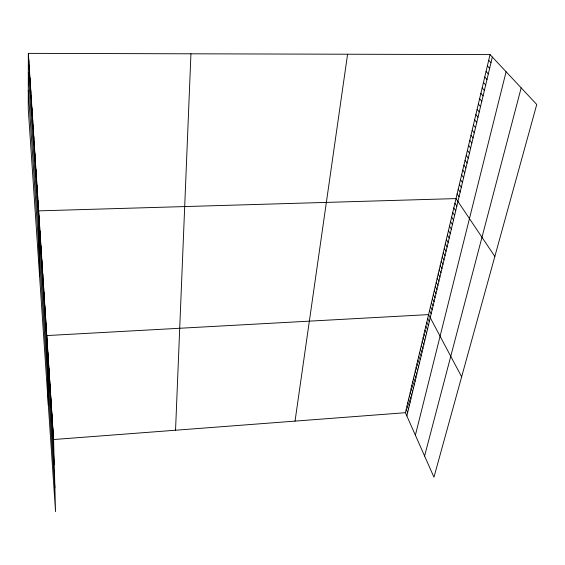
<?xml version="1.0" encoding="UTF-8"?>
<svg xmlns="http://www.w3.org/2000/svg" width="565" height="565" viewBox="0 0 565 565"><rect width="100%" height="100%" fill="white"/><g stroke="black" fill="none" stroke-linecap="round" stroke-linejoin="round"><path stroke-width="0.85" d="M28.759 62.319L28.759 59.608M29.161 68.535L29.161 65.801M28.349 53.364L28.25 108.868L55.547 511.636L53.555 439.528L28.349 53.364L490.046 54.607L536.75 104.497L433.955 477.192L405.423 412.697L490.046 54.607M175.546 430.226L190.942 53.802M295.036 421.116L347.581 54.226M406.849 415.925L492.327 57.044M415.381 435.212L506.099 71.762M424.59 456.026L521.177 87.865M53.555 439.528L405.423 412.697M488.711 60.264L490.978 62.722M487.383 65.879L489.636 68.351M486.062 71.451L488.301 73.944M484.756 76.981L486.981 79.496M483.456 82.469L485.667 85.004M482.171 87.921L484.367 90.471M480.893 93.338L483.075 95.902M479.621 98.706L481.79 101.29M478.364 104.045L480.518 106.637M477.107 109.342L479.247 111.955M475.871 114.596L477.997 117.223M474.635 119.815L476.747 122.464M473.406 125.006L475.511 127.662M472.192 130.148L474.282 132.824M470.984 135.261L473.06 137.952M469.783 140.339L471.846 143.044M468.597 145.382L470.645 148.094M467.41 150.382L469.444 153.115M466.238 155.354L468.258 158.101M465.073 160.291L467.078 163.052M463.914 165.192L465.906 167.967M462.763 170.065L464.748 172.848M461.619 174.896L463.59 177.692M460.482 179.698L462.445 182.509M459.359 184.472L461.308 187.29M458.236 189.211L460.171 192.044M457.127 193.915L459.048 196.761M494.834 256.454L456.019 198.59L38.632 210.865L39.571 275.875M454.917 203.259L456.817 206.126M453.815 207.906L455.708 210.78M452.727 212.518L454.613 215.406M451.647 217.094L453.518 219.997M450.573 221.642L452.431 224.552M449.5 226.162L451.35 229.086M448.441 230.654L450.277 233.585M447.388 235.111L449.217 238.056M446.343 239.546L448.158 242.491M445.298 243.946L447.106 246.905M444.267 248.318L446.06 251.284M443.243 252.661L445.029 255.641M442.218 256.976L443.998 259.964M441.209 261.27L442.974 264.265M440.199 265.529L441.957 268.53M439.203 269.759L440.947 272.775M438.207 273.969L439.944 276.991M437.218 278.149L438.941 281.172M436.236 282.302L437.953 285.339M435.262 286.427L436.971 289.471M434.294 290.53L435.989 293.581M433.327 294.605L435.015 297.663M432.373 298.652L434.054 301.717M431.42 302.678L433.094 305.75M430.474 306.675L432.14 309.754M429.534 310.651L431.187 313.737M461.64 376.82L428.602 314.599L46.768 335.568L48.35 405.416M427.677 318.526L429.308 321.626M426.752 322.424L428.376 325.532M425.841 326.302L427.451 329.416M424.929 330.158L426.533 333.272M424.025 333.986L425.622 337.107M423.121 337.792L424.711 340.921M422.232 341.578L423.814 344.714M421.342 345.335L422.917 348.478M420.459 349.071L422.02 352.221M419.583 352.786L421.137 355.943M418.707 356.48L420.254 359.637M417.839 360.152L419.378 363.316M416.977 363.804L418.51 366.968M416.123 367.427L417.641 370.598M415.268 371.036L416.786 374.214M414.42 374.623L415.932 377.801M413.58 378.183L415.077 381.368M412.74 381.728L414.237 384.913M411.906 385.245L413.396 388.445M411.08 388.748L412.563 391.948M410.261 392.23L411.73 395.429M409.441 395.691L410.903 398.897M408.629 399.13L410.084 402.344M407.817 402.555L409.265 405.769M407.019 405.952L408.46 409.173M406.214 409.335L407.648 412.556M28.349 56.055L53.654 443.108M28.321 72.313L54.247 464.607M28.285 90.231L54.89 487.87M53.322 435.982L53.421 439.57M53.089 432.423L53.188 436.003M52.856 428.835L52.955 432.409M52.616 425.226L52.715 428.8M52.383 421.596L52.474 425.17M52.142 417.945L52.241 421.511M51.902 414.272L52.001 417.832M51.662 410.571L51.754 414.124M51.422 406.849L51.514 410.402M51.175 403.106L51.267 406.652M50.928 399.335L51.02 402.873M50.681 395.542L50.772 399.074M50.433 391.722L50.525 395.253M50.179 387.88L50.271 391.404M49.932 384.009L50.017 387.534M49.678 380.118L49.762 383.635M49.416 376.198L49.508 379.708M49.162 372.257L49.247 375.76M48.901 368.288L48.986 371.784M48.639 364.291L48.724 367.787M48.378 360.265L48.463 363.754M48.117 356.218L48.194 359.7M47.848 352.143L47.933 355.618M47.58 348.04L47.665 351.508M47.312 343.908L47.389 347.376M47.043 339.756L47.121 343.209M46.492 331.351L46.57 334.798M46.217 327.114L46.295 330.546M45.935 322.841L46.012 326.266M45.659 318.54L45.73 321.958M45.377 314.211L45.447 317.622M45.087 309.853L45.165 313.257M44.805 305.46L44.875 308.857M44.515 301.039L44.586 304.429M44.225 296.59L44.296 299.973M43.929 292.112L43.999 295.481M43.639 287.599L43.703 290.961M43.343 283.051L43.406 286.406M43.039 278.481L43.11 281.822M42.742 273.87L42.806 277.203M42.439 269.23L42.502 272.549M42.135 264.554L42.191 267.866M41.824 259.851L41.888 263.149M41.52 255.105L41.577 258.396M41.203 250.33L41.259 253.614M40.892 245.521L40.948 248.791M40.574 240.676L40.631 243.932M40.256 235.803L40.313 239.044M39.938 230.887L39.988 234.115M39.614 225.936L39.663 229.157M39.289 220.95L39.338 224.157M38.957 215.922L39.006 219.121M38.3 205.794L38.342 208.965M37.968 200.695L38.01 203.852M37.629 195.554L37.671 198.696M37.29 190.377L37.332 193.505M36.951 185.158L36.993 188.272M36.612 179.903L36.647 183.004M36.266 174.606L36.301 177.685M35.913 169.267L35.948 172.339M35.567 163.892L35.595 166.943M35.214 158.475L35.242 161.512M34.853 153.016L34.882 156.032M34.493 147.514L34.522 150.516M34.133 141.97L34.161 144.958M33.773 136.384L33.794 139.35M33.399 130.748L33.427 133.707M33.031 125.077L33.053 128.015M32.657 119.356L32.678 122.273M32.283 113.593L32.297 116.496M31.901 107.788L31.915 110.662M31.52 101.933L31.534 104.793M31.139 96.029L31.146 98.868M30.75 90.082L30.757 92.9M30.355 84.086L30.362 86.883M29.959 78.041L29.966 80.816M29.564 71.946L29.564 74.7"/></g></svg>
